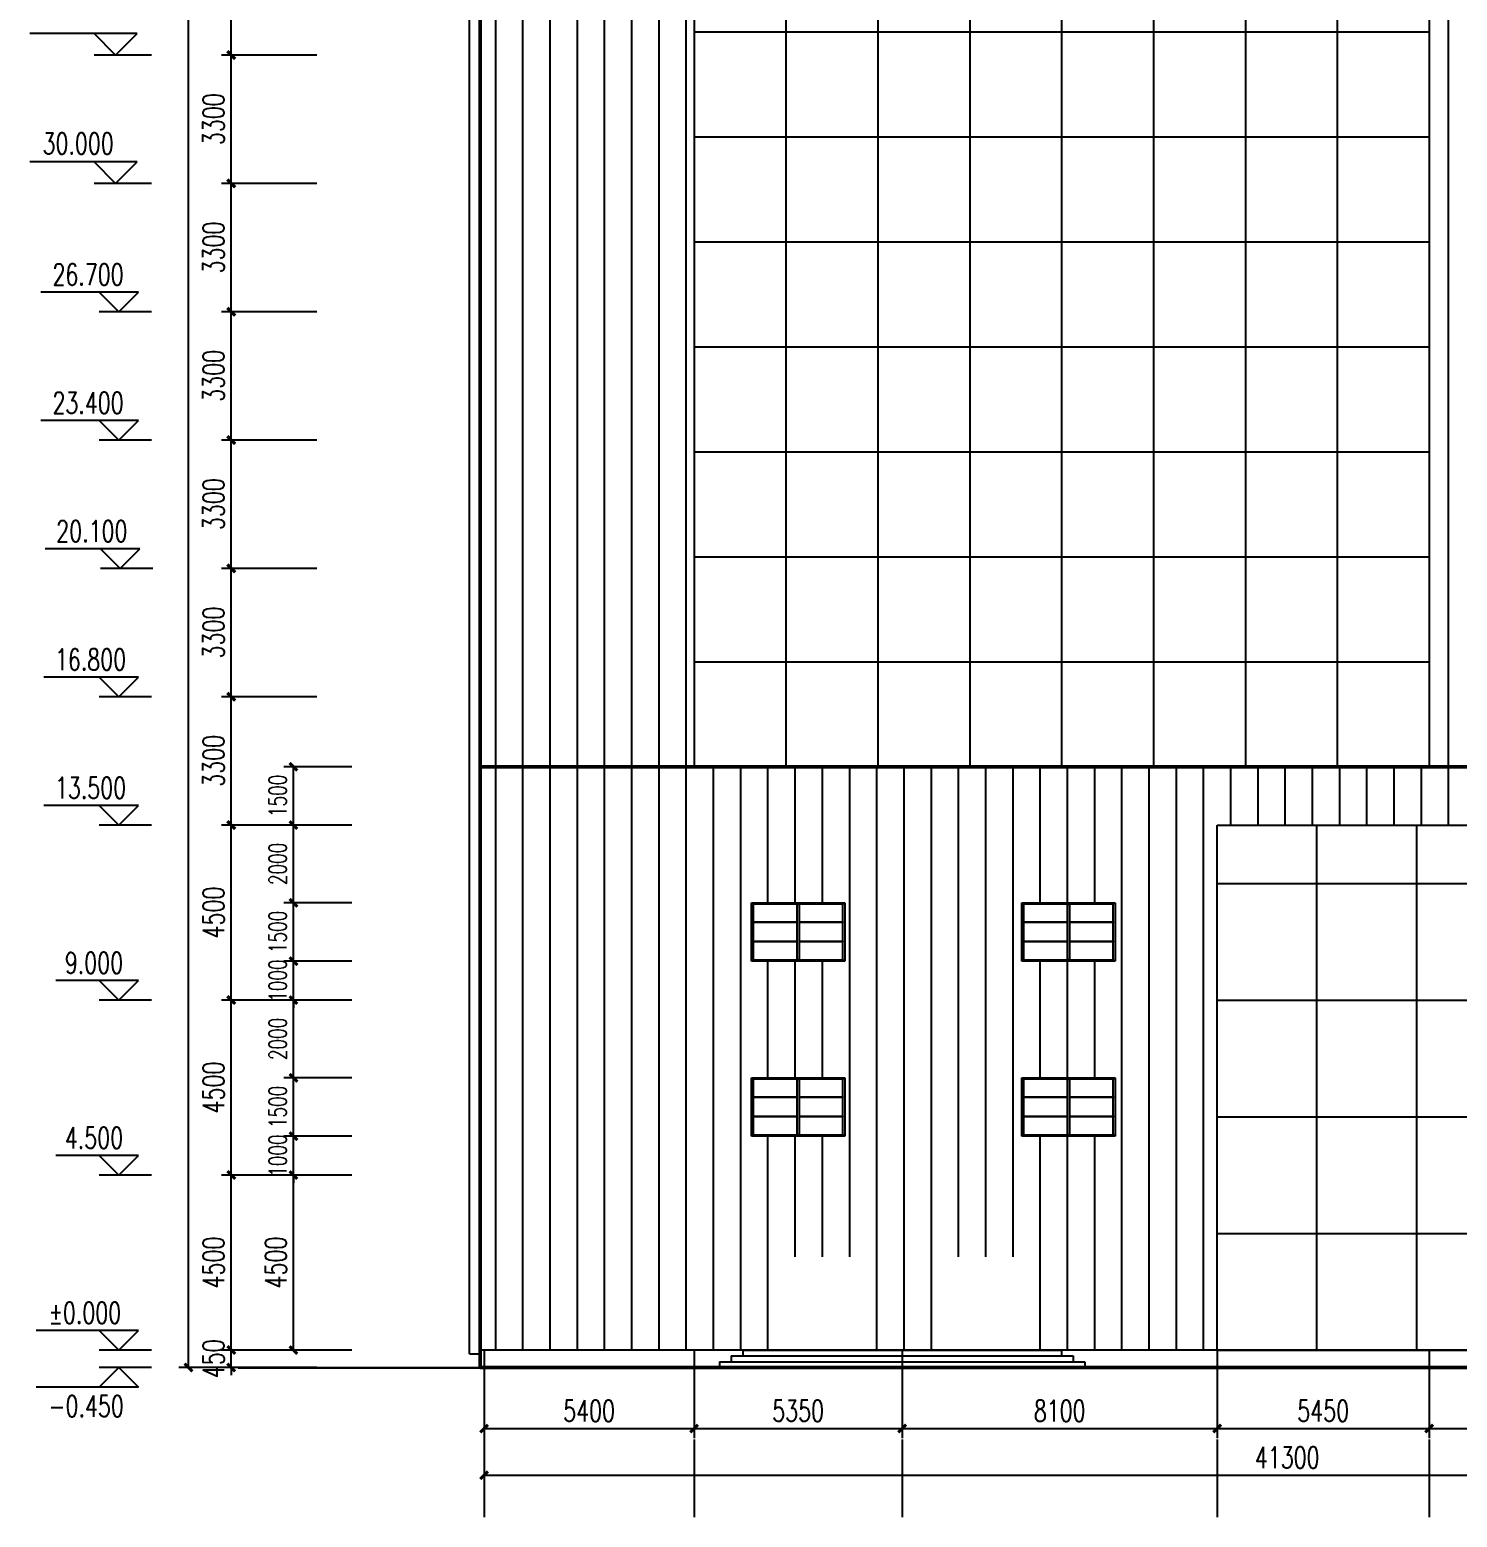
# Model space of a CAD drawing. Extents: x -41380 to 17945, y -4300 to 72600.
# Drawn here: x -41380 to -4678, y -4300 to 33951 of the extents above; entities that cross this region are included whole.
import ezdxf

# ---------------------------------------------------------------- set-up
doc = ezdxf.new("R2010")
doc.units = 0
doc.header["$LTSCALE"] = 1000
doc.header["$MEASUREMENT"] = 0
for name, color, linetype in [('3T_GLASS', 5, 'Continuous'), ('AXIS', 3, 'Continuous'), ('DIM_ELEV', 3, 'Continuous'), ('E_CURTWALL', 61, 'Continuous'), ('E_FLOOR', 4, 'Continuous'), ('E_LINE', 7, 'Continuous'), ('E_STAIR', 2, 'Continuous'), ('E_WINDOW', 4, 'Continuous'), ('PUB_DIM', 3, 'Continuous'), ('PUB_TEXT', 7, 'Continuous')]:
    doc.layers.add(name, color=color, linetype=linetype)
doc.layers.add('DOTE', color=1, linetype='Continuous', plot=False)
doc.layers.add('outline', color=10, linetype='Continuous', lineweight=50)
doc.styles.add('_TCH_DIM', font='SIMPLEX', dxfattribs={"bigfont": 'GBCBIG'})
doc.styles.add('_TCH_DIM_T3', font='SIMPLEX', dxfattribs={"width": 0.705882, "bigfont": 'GBCBIG'})
doc.dimstyles.new('_TCH_ARCH&&100', dxfattribs={"dimtxt": 297.5, "dimasz": 100, "dimexe": 250, "dimexo": 300, "dimgap": 126.25, "dimtad": 1, "dimdec": 0, "dimzin": 0, "dimdsep": 46, "dimtxsty": '_TCH_DIM_T3', "dimblk": 'ARCHTICK', "dimcen": 0.09, "dimclrt": 7, "dimazin": 2, "dimtfac": 1, "dimtdec": 0, "dimtix": 1, "dimtmove": 2, "dimatfit": 3, "dimfxl": 1, "dimtolj": 1, "dimtzin": 0, "dimarcsym": 0})
pattern_1 = [(90, (0, 0), (-700, 4e-14), [])]

# ---------------------------------------------------------------- blocks, each defined once
blk = doc.blocks.new('*U2')
at = {"layer": 'E_WINDOW'}
for p, q in [((48, 1467), (0, 1500)), ((0, 1500), (2400, 1500)), ((0, 0), (0, 1500)), ((2352, 1467), (48, 1467)), ((48, 1467), (48, 33)), ((1176, 1466), (1224, 1466)), ((1176, 34), (1176, 1466)), ((1224, 1466), (1224, 34)), ((2400, 1500), (2352, 1467)), ((2352, 33), (2352, 1467)), ((2400, 1500), (2400, 0)), ((48, 996), (48, 1013)), ((48, 1013), (1176, 1013)), ((1176, 996), (48, 996)), ((1224, 1013), (2352, 1013)), ((2352, 996), (1224, 996)), ((2352, 1013), (2352, 996)), ((48, 500), (48, 517)), ((48, 517), (1176, 517)), ((1176, 500), (48, 500)), ((1224, 517), (2352, 517)), ((2352, 500), (1224, 500)), ((2352, 517), (2352, 500)), ((48, 33), (0, 0)), ((2400, 0), (0, 0)), ((48, 33), (2352, 33)), ((1224, 34), (1176, 34)), ((2352, 33), (2400, 0))]:
    blk.add_line(p, q, dxfattribs=at)
blk = doc.blocks.new('*U3')
at = {"layer": 'E_WINDOW'}
for p, q in [((48, 1467), (0, 1500)), ((0, 1500), (2400, 1500)), ((0, 0), (0, 1500)), ((2352, 1467), (48, 1467)), ((48, 1467), (48, 33)), ((1176, 1466), (1224, 1466)), ((1176, 34), (1176, 1466)), ((1224, 1466), (1224, 34)), ((2400, 1500), (2352, 1467)), ((2352, 33), (2352, 1467)), ((2400, 1500), (2400, 0)), ((48, 996), (48, 1013)), ((48, 1013), (1176, 1013)), ((1176, 996), (48, 996)), ((1224, 1013), (2352, 1013)), ((2352, 996), (1224, 996)), ((2352, 1013), (2352, 996)), ((48, 500), (48, 517)), ((48, 517), (1176, 517)), ((1176, 500), (48, 500)), ((1224, 517), (2352, 517)), ((2352, 500), (1224, 500)), ((2352, 517), (2352, 500)), ((48, 33), (0, 0)), ((2400, 0), (0, 0)), ((48, 33), (2352, 33)), ((1224, 34), (1176, 34)), ((2352, 33), (2400, 0))]:
    blk.add_line(p, q, dxfattribs=at)
blk = doc.blocks.new('*U4')
at = {"layer": 'E_WINDOW'}
for p, q in [((48, 1467), (0, 1500)), ((0, 1500), (2400, 1500)), ((0, 0), (0, 1500)), ((2352, 1467), (48, 1467)), ((48, 1467), (48, 33)), ((1176, 1466), (1224, 1466)), ((1176, 34), (1176, 1466)), ((1224, 1466), (1224, 34)), ((2400, 1500), (2352, 1467)), ((2352, 33), (2352, 1467)), ((2400, 1500), (2400, 0)), ((48, 996), (48, 1013)), ((48, 1013), (1176, 1013)), ((1176, 996), (48, 996)), ((1224, 1013), (2352, 1013)), ((2352, 996), (1224, 996)), ((2352, 1013), (2352, 996)), ((48, 500), (48, 517)), ((48, 517), (1176, 517)), ((1176, 500), (48, 500)), ((1224, 517), (2352, 517)), ((2352, 500), (1224, 500)), ((2352, 517), (2352, 500)), ((48, 33), (0, 0)), ((2400, 0), (0, 0)), ((48, 33), (2352, 33)), ((1224, 34), (1176, 34)), ((2352, 33), (2400, 0))]:
    blk.add_line(p, q, dxfattribs=at)
blk = doc.blocks.new('*U5')
at = {"layer": 'E_WINDOW'}
for p, q in [((48, 1467), (0, 1500)), ((0, 1500), (2400, 1500)), ((0, 0), (0, 1500)), ((2352, 1467), (48, 1467)), ((48, 1467), (48, 33)), ((1176, 1466), (1224, 1466)), ((1176, 34), (1176, 1466)), ((1224, 1466), (1224, 34)), ((2400, 1500), (2352, 1467)), ((2352, 33), (2352, 1467)), ((2400, 1500), (2400, 0)), ((48, 996), (48, 1013)), ((48, 1013), (1176, 1013)), ((1176, 996), (48, 996)), ((1224, 1013), (2352, 1013)), ((2352, 996), (1224, 996)), ((2352, 1013), (2352, 996)), ((48, 500), (48, 517)), ((48, 517), (1176, 517)), ((1176, 500), (48, 500)), ((1224, 517), (2352, 517)), ((2352, 500), (1224, 500)), ((2352, 517), (2352, 500)), ((48, 33), (0, 0)), ((2400, 0), (0, 0)), ((48, 33), (2352, 33)), ((1224, 34), (1176, 34)), ((2352, 33), (2400, 0))]:
    blk.add_line(p, q, dxfattribs=at)
blk = doc.blocks.new('*U8')
blk.add_line((-9450, 0), (9450, 0))
blk = doc.blocks.new('*U9')
at = {"layer": 'E_CURTWALL', "color": 0, "linetype": 'ByBlock', "lineweight": -2, "transparency": 16777216}
for p in [(0, 18900), (0, 16200), (0, 13500), (0, 10800), (0, 8100), (0, 5400), (0, 2700), (0, 0)]:
    blk.add_blockref('*U8', p, dxfattribs=at)
blk = doc.blocks.new('*U11')
blk.add_line((0, -6750), (0, 6750))
blk = doc.blocks.new('*U12')
at = {"layer": 'E_CURTWALL', "color": 0, "linetype": 'ByBlock', "lineweight": -2, "transparency": 16777216}
for p in [(0, 0), (2565, 0), (5130, 0), (7695, 0), (10260, 0), (12825, 0)]:
    blk.add_blockref('*U11', p, dxfattribs=at)
blk = doc.blocks.new('*U13')
blk.add_line((-7675, 0), (7675, 0))
blk = doc.blocks.new('*U14')
at = {"layer": 'E_CURTWALL', "color": 0, "linetype": 'ByBlock', "lineweight": -2, "transparency": 16777216}
for p in [(0, 12000), (0, 9000), (0, 6000), (0, 3000), (0, 0)]:
    blk.add_blockref('*U13', p, dxfattribs=at)
blk = doc.blocks.new('_ArchTick')
at = {"color": 0, "linetype": 'ByBlock', "const_width": 0.4}
blk.add_lwpolyline([(-0.5, -0.5), (0.5, 0.5)], dxfattribs=at)
blk = doc.blocks.new('*D17')
at = {"layer": 'AXIS', "color": 0, "lineweight": -2, "transparency": 16777216}
for p, q in [((-5400, -770), (-5400, -2269)), ((0, -770), (0, -2269))]:
    blk.add_line(p, q, dxfattribs=at)
at = {"layer": 'AXIS', "color": 0, "transparency": 16777216}
blk.add_line((-5400, -2019), (0, -2019), dxfattribs=at)
at = {"layer": 'Defpoints', "color": 0, "transparency": 16777216}
for p in [(-5400, -470), (0, -470), (0, -2019)]:
    blk.add_point(p, dxfattribs=at)
at = {"layer": 'AXIS', "color": 0, "transparency": 16777216, "xscale": 200, "yscale": 200, "zscale": 200, "rotation": 180}
blk.add_blockref('_ArchTick', (-5400, -2019), dxfattribs=at)
at = {"layer": 'AXIS', "color": 0, "transparency": 16777216, "xscale": 200, "yscale": 200, "zscale": 200}
blk.add_blockref('_ArchTick', (0, -2019), dxfattribs=at)
at = {"layer": 'AXIS', "color": 7, "transparency": 16777216, "insert": (-2700, -1564), "char_height": 550, "attachment_point": 5, "style": '_TCH_DIM_T3'}
blk.add_mtext('\\A1;5400', dxfattribs=at)
blk = doc.blocks.new('*D18')
at = {"layer": 'AXIS', "color": 0, "lineweight": -2, "transparency": 16777216}
for p, q in [((-10850, -770), (-10850, -2269)), ((-5400, -770), (-5400, -2269))]:
    blk.add_line(p, q, dxfattribs=at)
at = {"layer": 'AXIS', "color": 0, "transparency": 16777216}
blk.add_line((-10850, -2019), (-5400, -2019), dxfattribs=at)
at = {"layer": 'Defpoints', "color": 0, "transparency": 16777216}
for p in [(-10850, -470), (-5400, -470), (-5400, -2019)]:
    blk.add_point(p, dxfattribs=at)
at = {"layer": 'AXIS', "color": 0, "transparency": 16777216, "xscale": 200, "yscale": 200, "zscale": 200, "rotation": 180}
blk.add_blockref('_ArchTick', (-10850, -2019), dxfattribs=at)
at = {"layer": 'AXIS', "color": 0, "transparency": 16777216, "xscale": 200, "yscale": 200, "zscale": 200}
blk.add_blockref('_ArchTick', (-5400, -2019), dxfattribs=at)
at = {"layer": 'AXIS', "color": 7, "transparency": 16777216, "insert": (-8125, -1564), "char_height": 550, "attachment_point": 5, "style": '_TCH_DIM_T3'}
blk.add_mtext('\\A1;5450', dxfattribs=at)
blk = doc.blocks.new('*D19')
at = {"layer": 'AXIS', "color": 0, "lineweight": -2, "transparency": 16777216}
for p, q in [((-18950, -770), (-18950, -2269)), ((-10850, -770), (-10850, -2269))]:
    blk.add_line(p, q, dxfattribs=at)
at = {"layer": 'AXIS', "color": 0, "transparency": 16777216}
blk.add_line((-18950, -2019), (-10850, -2019), dxfattribs=at)
at = {"layer": 'Defpoints', "color": 0, "transparency": 16777216}
for p in [(-18950, -470), (-10850, -470), (-10850, -2019)]:
    blk.add_point(p, dxfattribs=at)
at = {"layer": 'AXIS', "color": 0, "transparency": 16777216, "xscale": 200, "yscale": 200, "zscale": 200, "rotation": 180}
blk.add_blockref('_ArchTick', (-18950, -2019), dxfattribs=at)
at = {"layer": 'AXIS', "color": 0, "transparency": 16777216, "xscale": 200, "yscale": 200, "zscale": 200}
blk.add_blockref('_ArchTick', (-10850, -2019), dxfattribs=at)
at = {"layer": 'AXIS', "color": 7, "transparency": 16777216, "insert": (-14900, -1564), "char_height": 550, "attachment_point": 5, "style": '_TCH_DIM_T3'}
blk.add_mtext('\\A1;8100', dxfattribs=at)
blk = doc.blocks.new('*D20')
at = {"layer": 'AXIS', "color": 0, "lineweight": -2, "transparency": 16777216}
for p, q in [((-24300, -770), (-24300, -2269)), ((-18950, -770), (-18950, -2269))]:
    blk.add_line(p, q, dxfattribs=at)
at = {"layer": 'AXIS', "color": 0, "transparency": 16777216}
blk.add_line((-24300, -2019), (-18950, -2019), dxfattribs=at)
at = {"layer": 'Defpoints', "color": 0, "transparency": 16777216}
for p in [(-24300, -470), (-18950, -470), (-18950, -2019)]:
    blk.add_point(p, dxfattribs=at)
at = {"layer": 'AXIS', "color": 0, "transparency": 16777216, "xscale": 200, "yscale": 200, "zscale": 200, "rotation": 180}
blk.add_blockref('_ArchTick', (-24300, -2019), dxfattribs=at)
at = {"layer": 'AXIS', "color": 0, "transparency": 16777216, "xscale": 200, "yscale": 200, "zscale": 200}
blk.add_blockref('_ArchTick', (-18950, -2019), dxfattribs=at)
at = {"layer": 'AXIS', "color": 7, "transparency": 16777216, "insert": (-21625, -1564), "char_height": 550, "attachment_point": 5, "style": '_TCH_DIM_T3'}
blk.add_mtext('\\A1;5350', dxfattribs=at)
blk = doc.blocks.new('*D21')
at = {"layer": 'AXIS', "color": 0, "lineweight": -2, "transparency": 16777216}
for p, q in [((-29700, -770), (-29700, -2269)), ((-24300, -770), (-24300, -2269))]:
    blk.add_line(p, q, dxfattribs=at)
at = {"layer": 'AXIS', "color": 0, "transparency": 16777216}
blk.add_line((-29700, -2019), (-24300, -2019), dxfattribs=at)
at = {"layer": 'Defpoints', "color": 0, "transparency": 16777216}
for p in [(-29700, -470), (-24300, -470), (-24300, -2019)]:
    blk.add_point(p, dxfattribs=at)
at = {"layer": 'AXIS', "color": 0, "transparency": 16777216, "xscale": 200, "yscale": 200, "zscale": 200, "rotation": 180}
blk.add_blockref('_ArchTick', (-29700, -2019), dxfattribs=at)
at = {"layer": 'AXIS', "color": 0, "transparency": 16777216, "xscale": 200, "yscale": 200, "zscale": 200}
blk.add_blockref('_ArchTick', (-24300, -2019), dxfattribs=at)
at = {"layer": 'AXIS', "color": 7, "transparency": 16777216, "insert": (-27000, -1564), "char_height": 550, "attachment_point": 5, "style": '_TCH_DIM_T3'}
blk.add_mtext('\\A1;5400', dxfattribs=at)
blk = doc.blocks.new('*D22')
at = {"layer": 'AXIS', "color": 0, "lineweight": -2, "transparency": 16777216}
for p, q in [((-29700, -1170), (-29700, -3469)), ((11600, -1170), (11600, -3469))]:
    blk.add_line(p, q, dxfattribs=at)
at = {"layer": 'AXIS', "color": 0, "transparency": 16777216}
blk.add_line((-29700, -3219), (11600, -3219), dxfattribs=at)
at = {"layer": 'Defpoints', "color": 0, "transparency": 16777216}
for p in [(-29700, -870), (11600, -870), (11600, -3219)]:
    blk.add_point(p, dxfattribs=at)
at = {"layer": 'AXIS', "color": 0, "transparency": 16777216, "xscale": 200, "yscale": 200, "zscale": 200, "rotation": 180}
blk.add_blockref('_ArchTick', (-29700, -3219), dxfattribs=at)
at = {"layer": 'AXIS', "color": 0, "transparency": 16777216, "xscale": 200, "yscale": 200, "zscale": 200}
blk.add_blockref('_ArchTick', (11600, -3219), dxfattribs=at)
at = {"layer": 'AXIS', "color": 7, "transparency": 16777216, "insert": (-9050, -2764), "char_height": 550, "attachment_point": 5, "style": '_TCH_DIM_T3'}
blk.add_mtext('\\A1;41300', dxfattribs=at)
blk = doc.blocks.new('*D23')
at = {"layer": 'Defpoints', "color": 0, "transparency": 16777216}
for p in [(-34600, 4500), (-32800, 4500), (-32800, 0)]:
    blk.add_point(p, dxfattribs=at)
at = {"layer": 'PUB_DIM', "color": 0, "lineweight": -2, "transparency": 16777216}
for p, q in [((-33100, 4500), (-34850, 4500)), ((-33100, 0), (-34850, 0))]:
    blk.add_line(p, q, dxfattribs=at)
at = {"layer": 'PUB_DIM', "color": 0, "transparency": 16777216}
blk.add_line((-34600, 0), (-34600, 4500), dxfattribs=at)
at = {"layer": 'PUB_DIM', "color": 0, "transparency": 16777216, "xscale": 200, "yscale": 200, "zscale": 200}
for p, rotation in [((-34600, 4500), 90), ((-34600, 0), 270)]:
    blk.add_blockref('_ArchTick', p, dxfattribs=dict(at, rotation=rotation))
at = {"layer": 'PUB_DIM', "color": 7, "transparency": 16777216, "insert": (-35055, 2250), "char_height": 550, "attachment_point": 5, "rotation": 90, "style": '_TCH_DIM_T3'}
blk.add_mtext('\\A1;4500', dxfattribs=at)
blk = doc.blocks.new('*D24')
at = {"layer": 'Defpoints', "color": 0, "transparency": 16777216}
for p in [(-34600, 5500), (-32800, 5500), (-32800, 4500)]:
    blk.add_point(p, dxfattribs=at)
at = {"layer": 'PUB_DIM', "color": 0, "lineweight": -2, "transparency": 16777216}
for p, q in [((-33100, 5500), (-34850, 5500)), ((-33100, 4500), (-34850, 4500))]:
    blk.add_line(p, q, dxfattribs=at)
at = {"layer": 'PUB_DIM', "color": 0, "transparency": 16777216}
for p, q in [((-34600, 5500), (-34600, 5700)), ((-34600, 4500), (-34600, 5500)), ((-34600, 4500), (-34600, 4300))]:
    blk.add_line(p, q, dxfattribs=at)
at = {"layer": 'PUB_DIM', "color": 0, "transparency": 16777216, "xscale": 200, "yscale": 200, "zscale": 200}
for p, rotation in [((-34600, 5500), 270), ((-34600, 4500), 90)]:
    blk.add_blockref('_ArchTick', p, dxfattribs=dict(at, rotation=rotation))
at = {"layer": 'PUB_DIM', "color": 7, "transparency": 16777216, "insert": (-35005, 5000), "char_height": 450, "attachment_point": 5, "rotation": 90, "style": '_TCH_DIM_T3'}
blk.add_mtext('\\A1;1000', dxfattribs=at)
blk = doc.blocks.new('*D25')
at = {"layer": 'Defpoints', "color": 0, "transparency": 16777216}
for p in [(-34600, 7000), (-32800, 7000), (-32800, 5500)]:
    blk.add_point(p, dxfattribs=at)
at = {"layer": 'PUB_DIM', "color": 0, "lineweight": -2, "transparency": 16777216}
for p, q in [((-33100, 7000), (-34850, 7000)), ((-33100, 5500), (-34850, 5500))]:
    blk.add_line(p, q, dxfattribs=at)
at = {"layer": 'PUB_DIM', "color": 0, "transparency": 16777216}
blk.add_line((-34600, 5500), (-34600, 7000), dxfattribs=at)
at = {"layer": 'PUB_DIM', "color": 0, "transparency": 16777216, "xscale": 200, "yscale": 200, "zscale": 200}
for p, rotation in [((-34600, 7000), 90), ((-34600, 5500), 270)]:
    blk.add_blockref('_ArchTick', p, dxfattribs=dict(at, rotation=rotation))
at = {"layer": 'PUB_DIM', "color": 7, "transparency": 16777216, "insert": (-35005, 6250), "char_height": 450, "attachment_point": 5, "rotation": 90, "style": '_TCH_DIM_T3'}
blk.add_mtext('\\A1;1500', dxfattribs=at)
blk = doc.blocks.new('*D26')
at = {"layer": 'Defpoints', "color": 0, "transparency": 16777216}
for p in [(-34600, 9000), (-32800, 9000), (-32800, 7000)]:
    blk.add_point(p, dxfattribs=at)
at = {"layer": 'PUB_DIM', "color": 0, "lineweight": -2, "transparency": 16777216}
for p, q in [((-33100, 9000), (-34850, 9000)), ((-33100, 7000), (-34850, 7000))]:
    blk.add_line(p, q, dxfattribs=at)
at = {"layer": 'PUB_DIM', "color": 0, "transparency": 16777216}
blk.add_line((-34600, 7000), (-34600, 9000), dxfattribs=at)
at = {"layer": 'PUB_DIM', "color": 0, "transparency": 16777216, "xscale": 200, "yscale": 200, "zscale": 200}
for p, rotation in [((-34600, 9000), 90), ((-34600, 7000), 270)]:
    blk.add_blockref('_ArchTick', p, dxfattribs=dict(at, rotation=rotation))
at = {"layer": 'PUB_DIM', "color": 7, "transparency": 16777216, "insert": (-35005, 8000), "char_height": 450, "attachment_point": 5, "rotation": 90, "style": '_TCH_DIM_T3'}
blk.add_mtext('\\A1;2000', dxfattribs=at)
blk = doc.blocks.new('*D27')
at = {"layer": 'Defpoints', "color": 0, "transparency": 16777216}
for p in [(-34600, 10000), (-32800, 10000), (-32800, 9000)]:
    blk.add_point(p, dxfattribs=at)
at = {"layer": 'PUB_DIM', "color": 0, "lineweight": -2, "transparency": 16777216}
for p, q in [((-33100, 10000), (-34850, 10000)), ((-33100, 9000), (-34850, 9000))]:
    blk.add_line(p, q, dxfattribs=at)
at = {"layer": 'PUB_DIM', "color": 0, "transparency": 16777216}
for p, q in [((-34600, 10000), (-34600, 10200)), ((-34600, 9000), (-34600, 10000)), ((-34600, 9000), (-34600, 8800))]:
    blk.add_line(p, q, dxfattribs=at)
at = {"layer": 'PUB_DIM', "color": 0, "transparency": 16777216, "xscale": 200, "yscale": 200, "zscale": 200}
for p, rotation in [((-34600, 10000), 270), ((-34600, 9000), 90)]:
    blk.add_blockref('_ArchTick', p, dxfattribs=dict(at, rotation=rotation))
at = {"layer": 'PUB_DIM', "color": 7, "transparency": 16777216, "insert": (-35005, 9500), "char_height": 450, "attachment_point": 5, "rotation": 90, "style": '_TCH_DIM_T3'}
blk.add_mtext('\\A1;1000', dxfattribs=at)
blk = doc.blocks.new('*D28')
at = {"layer": 'Defpoints', "color": 0, "transparency": 16777216}
for p in [(-34600, 11500), (-32800, 11500), (-32800, 10000)]:
    blk.add_point(p, dxfattribs=at)
at = {"layer": 'PUB_DIM', "color": 0, "lineweight": -2, "transparency": 16777216}
for p, q in [((-33100, 11500), (-34850, 11500)), ((-33100, 10000), (-34850, 10000))]:
    blk.add_line(p, q, dxfattribs=at)
at = {"layer": 'PUB_DIM', "color": 0, "transparency": 16777216}
blk.add_line((-34600, 10000), (-34600, 11500), dxfattribs=at)
at = {"layer": 'PUB_DIM', "color": 0, "transparency": 16777216, "xscale": 200, "yscale": 200, "zscale": 200}
for p, rotation in [((-34600, 11500), 90), ((-34600, 10000), 270)]:
    blk.add_blockref('_ArchTick', p, dxfattribs=dict(at, rotation=rotation))
at = {"layer": 'PUB_DIM', "color": 7, "transparency": 16777216, "insert": (-35005, 10750), "char_height": 450, "attachment_point": 5, "rotation": 90, "style": '_TCH_DIM_T3'}
blk.add_mtext('\\A1;1500', dxfattribs=at)
blk = doc.blocks.new('*D29')
at = {"layer": 'Defpoints', "color": 0, "transparency": 16777216}
for p in [(-34600, 13500), (-32800, 13500), (-32800, 11500)]:
    blk.add_point(p, dxfattribs=at)
at = {"layer": 'PUB_DIM', "color": 0, "lineweight": -2, "transparency": 16777216}
for p, q in [((-33100, 13500), (-34850, 13500)), ((-33100, 11500), (-34850, 11500))]:
    blk.add_line(p, q, dxfattribs=at)
at = {"layer": 'PUB_DIM', "color": 0, "transparency": 16777216}
blk.add_line((-34600, 11500), (-34600, 13500), dxfattribs=at)
at = {"layer": 'PUB_DIM', "color": 0, "transparency": 16777216, "xscale": 200, "yscale": 200, "zscale": 200}
for p, rotation in [((-34600, 13500), 90), ((-34600, 11500), 270)]:
    blk.add_blockref('_ArchTick', p, dxfattribs=dict(at, rotation=rotation))
at = {"layer": 'PUB_DIM', "color": 7, "transparency": 16777216, "insert": (-35005, 12500), "char_height": 450, "attachment_point": 5, "rotation": 90, "style": '_TCH_DIM_T3'}
blk.add_mtext('\\A1;2000', dxfattribs=at)
blk = doc.blocks.new('*D42')
at = {"layer": 'Defpoints', "color": 0, "transparency": 16777216}
for p in [(-36200, 36600), (-33700, 36600), (-33700, 33300)]:
    blk.add_point(p, dxfattribs=at)
at = {"layer": 'PUB_DIM', "color": 0, "lineweight": -2, "transparency": 16777216}
for p, q in [((-34000, 36600), (-36450, 36600)), ((-34000, 33300), (-36450, 33300))]:
    blk.add_line(p, q, dxfattribs=at)
at = {"layer": 'PUB_DIM', "color": 0, "transparency": 16777216}
blk.add_line((-36200, 33300), (-36200, 36600), dxfattribs=at)
at = {"layer": 'PUB_DIM', "color": 0, "transparency": 16777216, "xscale": 200, "yscale": 200, "zscale": 200}
for p, rotation in [((-36200, 36600), 90), ((-36200, 33300), 270)]:
    blk.add_blockref('_ArchTick', p, dxfattribs=dict(at, rotation=rotation))
at = {"layer": 'PUB_DIM', "color": 7, "transparency": 16777216, "insert": (-36655, 34950), "char_height": 550, "attachment_point": 5, "rotation": 90, "style": '_TCH_DIM_T3'}
blk.add_mtext('\\A1;3300', dxfattribs=at)
blk = doc.blocks.new('*D43')
at = {"layer": 'Defpoints', "color": 0, "transparency": 16777216}
for p in [(-36200, 33300), (-33700, 33300), (-33700, 30000)]:
    blk.add_point(p, dxfattribs=at)
at = {"layer": 'PUB_DIM', "color": 0, "lineweight": -2, "transparency": 16777216}
for p, q in [((-34000, 33300), (-36450, 33300)), ((-34000, 30000), (-36450, 30000))]:
    blk.add_line(p, q, dxfattribs=at)
at = {"layer": 'PUB_DIM', "color": 0, "transparency": 16777216}
blk.add_line((-36200, 30000), (-36200, 33300), dxfattribs=at)
at = {"layer": 'PUB_DIM', "color": 0, "transparency": 16777216, "xscale": 200, "yscale": 200, "zscale": 200}
for p, rotation in [((-36200, 33300), 90), ((-36200, 30000), 270)]:
    blk.add_blockref('_ArchTick', p, dxfattribs=dict(at, rotation=rotation))
at = {"layer": 'PUB_DIM', "color": 7, "transparency": 16777216, "insert": (-36655, 31650), "char_height": 550, "attachment_point": 5, "rotation": 90, "style": '_TCH_DIM_T3'}
blk.add_mtext('\\A1;3300', dxfattribs=at)
blk = doc.blocks.new('*D44')
at = {"layer": 'Defpoints', "color": 0, "transparency": 16777216}
for p in [(-36200, 30000), (-33700, 30000), (-33700, 26700)]:
    blk.add_point(p, dxfattribs=at)
at = {"layer": 'PUB_DIM', "color": 0, "lineweight": -2, "transparency": 16777216}
for p, q in [((-34000, 30000), (-36450, 30000)), ((-34000, 26700), (-36450, 26700))]:
    blk.add_line(p, q, dxfattribs=at)
at = {"layer": 'PUB_DIM', "color": 0, "transparency": 16777216}
blk.add_line((-36200, 26700), (-36200, 30000), dxfattribs=at)
at = {"layer": 'PUB_DIM', "color": 0, "transparency": 16777216, "xscale": 200, "yscale": 200, "zscale": 200}
for p, rotation in [((-36200, 30000), 90), ((-36200, 26700), 270)]:
    blk.add_blockref('_ArchTick', p, dxfattribs=dict(at, rotation=rotation))
at = {"layer": 'PUB_DIM', "color": 7, "transparency": 16777216, "insert": (-36655, 28350), "char_height": 550, "attachment_point": 5, "rotation": 90, "style": '_TCH_DIM_T3'}
blk.add_mtext('\\A1;3300', dxfattribs=at)
blk = doc.blocks.new('*D45')
at = {"layer": 'Defpoints', "color": 0, "transparency": 16777216}
for p in [(-36200, 26700), (-33700, 26700), (-33700, 23400)]:
    blk.add_point(p, dxfattribs=at)
at = {"layer": 'PUB_DIM', "color": 0, "lineweight": -2, "transparency": 16777216}
for p, q in [((-34000, 26700), (-36450, 26700)), ((-34000, 23400), (-36450, 23400))]:
    blk.add_line(p, q, dxfattribs=at)
at = {"layer": 'PUB_DIM', "color": 0, "transparency": 16777216}
blk.add_line((-36200, 23400), (-36200, 26700), dxfattribs=at)
at = {"layer": 'PUB_DIM', "color": 0, "transparency": 16777216, "xscale": 200, "yscale": 200, "zscale": 200}
for p, rotation in [((-36200, 26700), 90), ((-36200, 23400), 270)]:
    blk.add_blockref('_ArchTick', p, dxfattribs=dict(at, rotation=rotation))
at = {"layer": 'PUB_DIM', "color": 7, "transparency": 16777216, "insert": (-36655, 25050), "char_height": 550, "attachment_point": 5, "rotation": 90, "style": '_TCH_DIM_T3'}
blk.add_mtext('\\A1;3300', dxfattribs=at)
blk = doc.blocks.new('*D46')
at = {"layer": 'Defpoints', "color": 0, "transparency": 16777216}
for p in [(-36200, 23400), (-33700, 23400), (-33700, 20100)]:
    blk.add_point(p, dxfattribs=at)
at = {"layer": 'PUB_DIM', "color": 0, "lineweight": -2, "transparency": 16777216}
for p, q in [((-34000, 23400), (-36450, 23400)), ((-34000, 20100), (-36450, 20100))]:
    blk.add_line(p, q, dxfattribs=at)
at = {"layer": 'PUB_DIM', "color": 0, "transparency": 16777216}
blk.add_line((-36200, 20100), (-36200, 23400), dxfattribs=at)
at = {"layer": 'PUB_DIM', "color": 0, "transparency": 16777216, "xscale": 200, "yscale": 200, "zscale": 200}
for p, rotation in [((-36200, 23400), 90), ((-36200, 20100), 270)]:
    blk.add_blockref('_ArchTick', p, dxfattribs=dict(at, rotation=rotation))
at = {"layer": 'PUB_DIM', "color": 7, "transparency": 16777216, "insert": (-36655, 21750), "char_height": 550, "attachment_point": 5, "rotation": 90, "style": '_TCH_DIM_T3'}
blk.add_mtext('\\A1;3300', dxfattribs=at)
blk = doc.blocks.new('*D47')
at = {"layer": 'Defpoints', "color": 0, "transparency": 16777216}
for p in [(-36200, 20100), (-33700, 20100), (-33700, 16800)]:
    blk.add_point(p, dxfattribs=at)
at = {"layer": 'PUB_DIM', "color": 0, "lineweight": -2, "transparency": 16777216}
for p, q in [((-34000, 20100), (-36450, 20100)), ((-34000, 16800), (-36450, 16800))]:
    blk.add_line(p, q, dxfattribs=at)
at = {"layer": 'PUB_DIM', "color": 0, "transparency": 16777216}
blk.add_line((-36200, 16800), (-36200, 20100), dxfattribs=at)
at = {"layer": 'PUB_DIM', "color": 0, "transparency": 16777216, "xscale": 200, "yscale": 200, "zscale": 200}
for p, rotation in [((-36200, 20100), 90), ((-36200, 16800), 270)]:
    blk.add_blockref('_ArchTick', p, dxfattribs=dict(at, rotation=rotation))
at = {"layer": 'PUB_DIM', "color": 7, "transparency": 16777216, "insert": (-36655, 18450), "char_height": 550, "attachment_point": 5, "rotation": 90, "style": '_TCH_DIM_T3'}
blk.add_mtext('\\A1;3300', dxfattribs=at)
blk = doc.blocks.new('*D48')
at = {"layer": 'Defpoints', "color": 0, "transparency": 16777216}
for p in [(-36200, 16800), (-33700, 16800), (-33700, 13500)]:
    blk.add_point(p, dxfattribs=at)
at = {"layer": 'PUB_DIM', "color": 0, "lineweight": -2, "transparency": 16777216}
for p, q in [((-34000, 16800), (-36450, 16800)), ((-34000, 13500), (-36450, 13500))]:
    blk.add_line(p, q, dxfattribs=at)
at = {"layer": 'PUB_DIM', "color": 0, "transparency": 16777216}
blk.add_line((-36200, 13500), (-36200, 16800), dxfattribs=at)
at = {"layer": 'PUB_DIM', "color": 0, "transparency": 16777216, "xscale": 200, "yscale": 200, "zscale": 200}
for p, rotation in [((-36200, 16800), 90), ((-36200, 13500), 270)]:
    blk.add_blockref('_ArchTick', p, dxfattribs=dict(at, rotation=rotation))
at = {"layer": 'PUB_DIM', "color": 7, "transparency": 16777216, "insert": (-36655, 15150), "char_height": 550, "attachment_point": 5, "rotation": 90, "style": '_TCH_DIM_T3'}
blk.add_mtext('\\A1;3300', dxfattribs=at)
blk = doc.blocks.new('*D49')
at = {"layer": 'Defpoints', "color": 0, "transparency": 16777216}
for p in [(-36200, 13500), (-33700, 13500), (-33700, 9000)]:
    blk.add_point(p, dxfattribs=at)
at = {"layer": 'PUB_DIM', "color": 0, "lineweight": -2, "transparency": 16777216}
for p, q in [((-34000, 13500), (-36450, 13500)), ((-34000, 9000), (-36450, 9000))]:
    blk.add_line(p, q, dxfattribs=at)
at = {"layer": 'PUB_DIM', "color": 0, "transparency": 16777216}
blk.add_line((-36200, 9000), (-36200, 13500), dxfattribs=at)
at = {"layer": 'PUB_DIM', "color": 0, "transparency": 16777216, "xscale": 200, "yscale": 200, "zscale": 200}
for p, rotation in [((-36200, 13500), 90), ((-36200, 9000), 270)]:
    blk.add_blockref('_ArchTick', p, dxfattribs=dict(at, rotation=rotation))
at = {"layer": 'PUB_DIM', "color": 7, "transparency": 16777216, "insert": (-36655, 11250), "char_height": 550, "attachment_point": 5, "rotation": 90, "style": '_TCH_DIM_T3'}
blk.add_mtext('\\A1;4500', dxfattribs=at)
blk = doc.blocks.new('*D50')
at = {"layer": 'Defpoints', "color": 0, "transparency": 16777216}
for p in [(-36200, 9000), (-33700, 9000), (-33700, 4500)]:
    blk.add_point(p, dxfattribs=at)
at = {"layer": 'PUB_DIM', "color": 0, "lineweight": -2, "transparency": 16777216}
for p, q in [((-34000, 9000), (-36450, 9000)), ((-34000, 4500), (-36450, 4500))]:
    blk.add_line(p, q, dxfattribs=at)
at = {"layer": 'PUB_DIM', "color": 0, "transparency": 16777216}
blk.add_line((-36200, 4500), (-36200, 9000), dxfattribs=at)
at = {"layer": 'PUB_DIM', "color": 0, "transparency": 16777216, "xscale": 200, "yscale": 200, "zscale": 200}
for p, rotation in [((-36200, 9000), 90), ((-36200, 4500), 270)]:
    blk.add_blockref('_ArchTick', p, dxfattribs=dict(at, rotation=rotation))
at = {"layer": 'PUB_DIM', "color": 7, "transparency": 16777216, "insert": (-36655, 6750), "char_height": 550, "attachment_point": 5, "rotation": 90, "style": '_TCH_DIM_T3'}
blk.add_mtext('\\A1;4500', dxfattribs=at)
blk = doc.blocks.new('*D51')
at = {"layer": 'Defpoints', "color": 0, "transparency": 16777216}
for p in [(-36200, 4500), (-33700, 4500), (-33700, 0)]:
    blk.add_point(p, dxfattribs=at)
at = {"layer": 'PUB_DIM', "color": 0, "lineweight": -2, "transparency": 16777216}
for p, q in [((-34000, 4500), (-36450, 4500)), ((-34000, 0), (-36450, 0))]:
    blk.add_line(p, q, dxfattribs=at)
at = {"layer": 'PUB_DIM', "color": 0, "transparency": 16777216}
blk.add_line((-36200, 0), (-36200, 4500), dxfattribs=at)
at = {"layer": 'PUB_DIM', "color": 0, "transparency": 16777216, "xscale": 200, "yscale": 200, "zscale": 200}
for p, rotation in [((-36200, 4500), 90), ((-36200, 0), 270)]:
    blk.add_blockref('_ArchTick', p, dxfattribs=dict(at, rotation=rotation))
at = {"layer": 'PUB_DIM', "color": 7, "transparency": 16777216, "insert": (-36655, 2250), "char_height": 550, "attachment_point": 5, "rotation": 90, "style": '_TCH_DIM_T3'}
blk.add_mtext('\\A1;4500', dxfattribs=at)
blk = doc.blocks.new('*D52')
at = {"layer": 'Defpoints', "color": 0, "transparency": 16777216}
for p in [(-36200, 0), (-33700, 0), (-33700, -450)]:
    blk.add_point(p, dxfattribs=at)
at = {"layer": 'PUB_DIM', "color": 0, "transparency": 16777216}
for p, q in [((-36200, 0), (-36200, 200)), ((-36200, -450), (-36200, 0)), ((-36200, -450), (-36200, -650))]:
    blk.add_line(p, q, dxfattribs=at)
at = {"layer": 'PUB_DIM', "color": 0, "lineweight": -2, "transparency": 16777216}
for p, q in [((-34000, 0), (-36450, 0)), ((-34000, -450), (-36450, -450))]:
    blk.add_line(p, q, dxfattribs=at)
at = {"layer": 'PUB_DIM', "color": 0, "transparency": 16777216, "xscale": 200, "yscale": 200, "zscale": 200}
for p, rotation in [((-36200, 0), 270), ((-36200, -450), 90)]:
    blk.add_blockref('_ArchTick', p, dxfattribs=dict(at, rotation=rotation))
at = {"layer": 'PUB_DIM', "color": 7, "transparency": 16777216, "insert": (-36655, -225), "char_height": 550, "attachment_point": 5, "rotation": 90, "style": '_TCH_DIM_T3'}
blk.add_mtext('\\A1;450', dxfattribs=at)
blk = doc.blocks.new('*D53')
at = {"layer": 'Defpoints', "color": 0, "transparency": 16777216}
for p in [(-37300, 70800), (-34100, 70800), (-34100, -450)]:
    blk.add_point(p, dxfattribs=at)
at = {"layer": 'PUB_DIM', "color": 0, "lineweight": -2, "transparency": 16777216}
for p, q in [((-34400, 70800), (-37550, 70800)), ((-34400, -450), (-37550, -450))]:
    blk.add_line(p, q, dxfattribs=at)
at = {"layer": 'PUB_DIM', "color": 0, "transparency": 16777216}
blk.add_line((-37300, -450), (-37300, 70800), dxfattribs=at)
at = {"layer": 'PUB_DIM', "color": 0, "transparency": 16777216, "xscale": 200, "yscale": 200, "zscale": 200}
for p, rotation in [((-37300, 70800), 90), ((-37300, -450), 270)]:
    blk.add_blockref('_ArchTick', p, dxfattribs=dict(at, rotation=rotation))
at = {"layer": 'PUB_DIM', "color": 7, "transparency": 16777216, "insert": (-37755, 35175), "char_height": 550, "attachment_point": 5, "rotation": 90, "style": '_TCH_DIM_T3'}
blk.add_mtext('\\A1;71250', dxfattribs=at)
blk = doc.blocks.new('*D54')
at = {"layer": 'Defpoints', "color": 0, "transparency": 16777216}
for p in [(-34600, 15000), (-32800, 15000), (-32800, 13500)]:
    blk.add_point(p, dxfattribs=at)
at = {"layer": 'PUB_DIM', "color": 0, "lineweight": -2, "transparency": 16777216}
for p, q in [((-33100, 15000), (-34850, 15000)), ((-33100, 13500), (-34850, 13500))]:
    blk.add_line(p, q, dxfattribs=at)
at = {"layer": 'PUB_DIM', "color": 0, "transparency": 16777216}
blk.add_line((-34600, 13500), (-34600, 15000), dxfattribs=at)
at = {"layer": 'PUB_DIM', "color": 0, "transparency": 16777216, "xscale": 200, "yscale": 200, "zscale": 200}
for p, rotation in [((-34600, 15000), 90), ((-34600, 13500), 270)]:
    blk.add_blockref('_ArchTick', p, dxfattribs=dict(at, rotation=rotation))
at = {"layer": 'PUB_DIM', "color": 7, "transparency": 16777216, "insert": (-35005, 14250), "char_height": 450, "attachment_point": 5, "rotation": 90, "style": '_TCH_DIM_T3'}
blk.add_mtext('\\A1;1500', dxfattribs=at)
blk = doc.blocks.new('*U56')
at = {"layer": 'E_CURTWALL'}
blk.add_line((0, 25650), (0, -25650), dxfattribs=at)
blk = doc.blocks.new('*U57')
at = {"layer": 'outline', "color": 0, "linetype": 'ByBlock', "lineweight": -2, "transparency": 16777216}
for p in [(0, 0), (2362.5, 0), (4725, 0), (7087.5, 0), (9450, 0), (11812.5, 0), (14175, 0), (16537.5, 0), (18900, 0)]:
    blk.add_blockref('*U56', p, dxfattribs=at)

msp = doc.modelspace()

# ---------------------------------------------------------------- hatches: boundary and pattern name
at = {"layer": '3T_GLASS'}
h = msp.add_hatch(dxfattribs=at)
h.set_pattern_fill('饰面砖', color=256, scale=350)
h.set_pattern_definition(pattern_1)
h.paths.add_polyline_path([(-24300, 66300), (-5400, 66300), (-5400, 15000), (100, 15000), (100, 67800), (-10550, 67800), (-29800, 67800), (-29800, 15000), (-24300, 15000)])
h = msp.add_hatch(dxfattribs=at)
h.set_pattern_fill('饰面砖', color=256, scale=350)
h.set_pattern_definition(pattern_1)
h.paths.add_polyline_path([(-10850, 13500), (4500, 13500), (4500, 0), (11700, 0), (11700, 4500), (11700, 13706.6), (11700, 15000), (-29800, 15000), (-29800, 13706.6), (-29800, 0), (-22150, 0), (-22150, 2400), (-19750, 2400), (-19750, 0), (-18150, 0), (-18150, 2400), (-15750, 2400), (-15750, 0), (-10850, 0)])
h.paths.add_polyline_path([(-22825, 10000), (-22825, 11500), (-20425, 11500), (-20425, 10000)], flags=16)
h.paths.add_polyline_path([(-22777.1, 10033.4), (-22777.1, 11466.6), (-20472.9, 11466.6), (-20472.9, 10033.4)], flags=0)
h.paths.add_polyline_path([(-22776.8, 10517.1), (-21649, 10517.1), (-21649, 10995.9), (-22776.8, 10995.9), (-22776.8, 11012.6), (-21649, 11012.6), (-21649, 11466.4), (-21601, 11466.4), (-21601, 11012.6), (-20473.2, 11012.6), (-20473.2, 10995.9), (-21601, 10995.9), (-21601, 10517.1), (-20473.2, 10517.1), (-20473.2, 10500.4), (-21601, 10500.4), (-21601, 10033.8), (-21649, 10033.8), (-21649, 10500.4), (-22776.8, 10500.4)], flags=0)
h.paths.add_polyline_path([(-22825, 7000), (-20425, 7000), (-20425, 5500), (-22825, 5500)], flags=16)
h.paths.add_polyline_path([(-22777.1, 6966.6), (-20472.9, 6966.6), (-20472.9, 5533.4), (-22777.1, 5533.4)], flags=0)
h.paths.add_polyline_path([(-22776.8, 6512.6), (-21649, 6512.6), (-21649, 6966.4), (-21601, 6966.4), (-21601, 6512.6), (-20473.2, 6512.6), (-20473.2, 6495.9), (-21601, 6495.9), (-21601, 6017.1), (-20473.2, 6017.1), (-20473.2, 6000.4), (-21601, 6000.4), (-21601, 5533.8), (-21649, 5533.8), (-21649, 6000.4), (-22776.8, 6000.4), (-22776.8, 6017.1), (-21649, 6017.1), (-21649, 6495.9), (-22776.8, 6495.9)], flags=0)
h.paths.add_polyline_path([(-15875, 10000), (-15875, 11500), (-13475, 11500), (-13475, 10000)], flags=16)
h.paths.add_polyline_path([(-15827.1, 10033.4), (-15827.1, 11466.6), (-13522.9, 11466.6), (-13522.9, 10033.4)], flags=0)
h.paths.add_polyline_path([(-15826.8, 10517.1), (-14699, 10517.1), (-14699, 10995.9), (-15826.8, 10995.9), (-15826.8, 11012.6), (-14699, 11012.6), (-14699, 11466.4), (-14651, 11466.4), (-14651, 11012.6), (-13523.2, 11012.6), (-13523.2, 10995.9), (-14651, 10995.9), (-14651, 10517.1), (-13523.2, 10517.1), (-13523.2, 10500.4), (-14651, 10500.4), (-14651, 10033.8), (-14699, 10033.8), (-14699, 10500.4), (-15826.8, 10500.4)], flags=0)
h.paths.add_polyline_path([(-15875, 7000), (-13475, 7000), (-13475, 5500), (-15875, 5500)], flags=16)
h.paths.add_polyline_path([(-15827.1, 6966.6), (-13522.9, 6966.6), (-13522.9, 5533.4), (-15827.1, 5533.4)], flags=0)
h.paths.add_polyline_path([(-15826.8, 6512.6), (-14699, 6512.6), (-14699, 6966.4), (-14651, 6966.4), (-14651, 6512.6), (-13523.2, 6512.6), (-13523.2, 6495.9), (-14651, 6495.9), (-14651, 6017.1), (-13523.2, 6017.1), (-13523.2, 6000.4), (-14651, 6000.4), (-14651, 5533.8), (-14699, 5533.8), (-14699, 6000.4), (-15826.8, 6000.4), (-15826.8, 6017.1), (-14699, 6017.1), (-14699, 6495.9), (-15826.8, 6495.9)], flags=0)

# ---------------------------------------------------------------- linework, layer by layer
msp.add_line((-30070, -95), (-29800, -95))
at = {"layer": 'AXIS'}
for p, q in [((-29700, -2300), (-29700, -4300)), ((-24300, -2300), (-24300, -4300)), ((-18950, -2300), (-18950, -4300)), ((-10850, -2300), (-10850, -4300)), ((-5400, -2300), (-5400, -4300))]:
    msp.add_line(p, q, dxfattribs=at)
at = {"layer": 'DIM_ELEV'}
for p, q in [((-38619.1, 33853.7), (-41380.2, 33853.7)), ((-39172.8, 33300), (-39726.5, 33853.7)), ((-39172.8, 33300), (-38619.1, 33853.7)), ((-38250, 33300), (-39726.5, 33300)), ((-38619.1, 30553.7), (-41380.2, 30553.7)), ((-39172.8, 30000), (-39726.5, 30553.7)), ((-39172.8, 30000), (-38619.1, 30553.7)), ((-38250, 30000), (-39726.5, 30000)), ((-38585.6, 27203.4), (-41095.6, 27203.4)), ((-39088.9, 26700), (-39592.3, 27203.4)), ((-39088.9, 26700), (-38585.6, 27203.4)), ((-38250, 26700), (-39592.3, 26700)), ((-38585.6, 23903.4), (-41095.6, 23903.4)), ((-39088.9, 23400), (-39592.3, 23903.4)), ((-39088.9, 23400), (-38585.6, 23903.4)), ((-38250, 23400), (-39592.3, 23400)), ((-38550.9, 20603.4), (-40983.7, 20603.4)), ((-39054.2, 20100), (-39557.6, 20603.4)), ((-39054.2, 20100), (-38550.9, 20603.4)), ((-38215.3, 20100), (-39557.6, 20100)), ((-38585.6, 17303.4), (-41018.5, 17303.4)), ((-39088.9, 16800), (-39592.3, 17303.4)), ((-39088.9, 16800), (-38585.6, 17303.4)), ((-38250, 16800), (-39592.3, 16800)), ((-38585.6, 14003.4), (-41018.5, 14003.4)), ((-39088.9, 13500), (-39592.3, 14003.4)), ((-39088.9, 13500), (-38585.6, 14003.4)), ((-38250, 13500), (-39592.3, 13500)), ((-38585.6, 9503.4), (-40709.7, 9503.4)), ((-39088.9, 9000), (-39592.3, 9503.4)), ((-39088.9, 9000), (-38585.6, 9503.4)), ((-38250, 9000), (-39592.3, 9000)), ((-38585.6, 5003.4), (-40709.7, 5003.4)), ((-39088.9, 4500), (-39592.3, 5003.4)), ((-39088.9, 4500), (-38585.6, 5003.4)), ((-38250, 4500), (-39592.3, 4500)), ((-38585.6, 503.4), (-41211.4, 503.4)), ((-39088.9, 0), (-39592.3, 503.4)), ((-39088.9, 0), (-38585.6, 503.4)), ((-38250, 0), (-39592.3, 0)), ((-39088.9, -450), (-39592.3, -953.4)), ((-38250, -450), (-39592.3, -450)), ((-39088.9, -450), (-38585.6, -953.4)), ((-38585.6, -953.4), (-41211.4, -953.4))]:
    msp.add_line(p, q, dxfattribs=at)
at = {"layer": 'DOTE'}
for p, q in [((-29700, 0), (-29700, -1500)), ((-24300, 0), (-24300, -1500)), ((-18950, 0), (-18950, -1500)), ((-10850, 0), (-10850, -1500)), ((-5400, 0), (-5400, -1500))]:
    msp.add_line(p, q, dxfattribs=at)
at = {"layer": 'E_CURTWALL'}
for p, q in [((-30070, 33225), (-30070, 36675)), ((-30070, 29925), (-30070, 33375)), ((-30070, 26625), (-30070, 30075)), ((-30070, 23325), (-30070, 26775)), ((-30070, 20025), (-30070, 23475)), ((-30070, 16725), (-30070, 20175)), ((-30070, -95), (-30070, 16875)), ((-10850, 13500), (4500, 13500))]:
    msp.add_line(p, q, dxfattribs=at)
at = {"layer": 'E_FLOOR'}
msp.add_line((11700, 0), (-29800, 0), dxfattribs=at)
at = {"layer": 'E_LINE'}
for p, q in [((-29800, 13706.6), (-29800, 64500)), ((11700, 15000), (-29800, 15000)), ((-29800, -450), (-29800, 13706.6)), ((-36025, -450), (17925, -450))]:
    msp.add_line(p, q, dxfattribs=at)
at = {"layer": 'E_LINE', "const_width": 40}
msp.add_lwpolyline([(-36025, -470), (17925, -470)], dxfattribs=at)
at = {"layer": 'E_STAIR'}
for p, q in [((-23050, 0), (-14850, 0)), ((-23050, 0), (-23050, -150)), ((-14850, 0), (-14850, -150)), ((-23650, -300), (-14250, -300)), ((-23650, -300), (-23650, -450)), ((-23350, -150), (-14550, -150)), ((-23350, -150), (-23350, -300)), ((-14550, -150), (-14550, -300)), ((-14250, -300), (-14250, -450))]:
    msp.add_line(p, q, dxfattribs=at)
at = {"layer": 'outline'}
msp.add_lwpolyline([(-29800, -450), (-29800, 67800), (-21350, 67800), (-21350, 69600), (-19050, 69600), (-19050, 72600), (-10750, 72600), (-10750, 69600), (-10550, 69600), (-10550, 67800), (100, 67800), (100, 15000), (11700, 15000), (11700, -450)], close=True, dxfattribs=at)
msp.add_lwpolyline([(-29800, 15000), (100, 15000)], dxfattribs=at)

# ---------------------------------------------------------------- block references
at = {"layer": 'E_CURTWALL'}
for name, p in [('*U9', (-14850, 15000)), ('*U12', (-10850, 6750)), ('*U14', (-3175, 0))]:
    msp.add_blockref(name, p, dxfattribs=at)
at = {"layer": 'E_WINDOW'}
for name, p in [('*U5', (-22825, 10000)), ('*U4', (-15875, 10000)), ('*U3', (-22825, 5500)), ('*U2', (-15875, 5500))]:
    msp.add_blockref(name, p, dxfattribs=at)
at = {"layer": 'outline'}
msp.add_blockref('*U57', (-24300, 40650), dxfattribs=at)

# ---------------------------------------------------------------- texts
at = {"layer": 'PUB_TEXT', "style": '_TCH_DIM', "width": 0.705882}
for s, p in [('30.000', (-41051.7, 30747.5)), ('26.700', (-40797, 27379.5)), ('23.400', (-40797, 24079.5)), ('20.100', (-40698.5, 20779.5)), ('16.800', (-40733.2, 17479.5)), ('13.500', (-40733.2, 14179.5)), ('9.000', (-40478.2, 9679.5)), ('4.500', (-40478.2, 5179.5)), ('%%P0.000', (-40892.6, 679.5)), ('-0.450', (-40892.6, -1716.8))]:
    msp.add_text(s, height=550, dxfattribs=at).set_placement(p)

# ---------------------------------------------------------------- dimensions: what is measured, and where the dimension line sits
at = {"layer": 'AXIS'}
for p1, p2, distance, picture, middle in [((-29700, -470), (-24300, -470), -1548.8, '*D21', (-27000, -1563.8)), ((-24300, -470), (-18950, -470), -1548.8, '*D20', (-21625, -1563.8)), ((-18950, -470), (-10850, -470), -1548.8, '*D19', (-14900, -1563.8)), ((-10850, -470), (-5400, -470), -1548.8, '*D18', (-8125, -1563.8)), ((-5400, -470), (0, -470), -1548.8, '*D17', (-2700, -1563.8)), ((-29700, -870), (11600, -870), -2348.8, '*D22', (-9050, -2763.8))]:
    dim = msp.add_aligned_dim(p1=p1, p2=p2, distance=distance, dimstyle='_TCH_ARCH&&100', override={"dimtxt": 550, "dimasz": 200, "dimgap": 180, "dimlwd": 65535}, dxfattribs=at)
    dim.commit()
    dim.dimension.update_dxf_attribs({"geometry": picture, "text_midpoint": middle})
at = {"layer": 'PUB_DIM'}
for p1, p2, distance, override, picture, middle in [((-34100, -450), (-34100, 70800), 3200, {"dimtxt": 550, "dimasz": 200, "dimgap": 180, "dimlwd": 65535}, '*D53', (-37755, 35175)), ((-33700, 33300), (-33700, 36600), 2500, {"dimtxt": 550, "dimasz": 200, "dimgap": 180, "dimlwd": 65535}, '*D42', (-36655, 34950)), ((-33700, 30000), (-33700, 33300), 2500, {"dimtxt": 550, "dimasz": 200, "dimgap": 180, "dimlwd": 65535}, '*D43', (-36655, 31650)), ((-33700, 26700), (-33700, 30000), 2500, {"dimtxt": 550, "dimasz": 200, "dimgap": 180, "dimlwd": 65535}, '*D44', (-36655, 28350)), ((-33700, 23400), (-33700, 26700), 2500, {"dimtxt": 550, "dimasz": 200, "dimgap": 180, "dimlwd": 65535}, '*D45', (-36655, 25050)), ((-33700, 20100), (-33700, 23400), 2500, {"dimtxt": 550, "dimasz": 200, "dimgap": 180, "dimlwd": 65535}, '*D46', (-36655, 21750)), ((-33700, 16800), (-33700, 20100), 2500, {"dimtxt": 550, "dimasz": 200, "dimgap": 180, "dimlwd": 65535}, '*D47', (-36655, 18450)), ((-33700, 13500), (-33700, 16800), 2500, {"dimtxt": 550, "dimasz": 200, "dimgap": 180, "dimlwd": 65535}, '*D48', (-36655, 15150)), ((-33700, 9000), (-33700, 13500), 2500, {"dimtxt": 550, "dimasz": 200, "dimgap": 180, "dimlwd": 65535}, '*D49', (-36655, 11250)), ((-32800, 11500), (-32800, 13500), 1800, {"dimtxt": 450, "dimasz": 200, "dimgap": 180, "dimlwd": 65535}, '*D29', (-35005, 12500)), ((-32800, 10000), (-32800, 11500), 1800, {"dimtxt": 450, "dimasz": 200, "dimgap": 180, "dimlwd": 65535}, '*D28', (-35005, 10750)), ((-32800, 9000), (-32800, 10000), 1800, {"dimtxt": 450, "dimasz": 200, "dimgap": 180, "dimlwd": 65535}, '*D27', (-35005, 9500)), ((-33700, 4500), (-33700, 9000), 2500, {"dimtxt": 550, "dimasz": 200, "dimgap": 180, "dimlwd": 65535}, '*D50', (-36655, 6750)), ((-32800, 7000), (-32800, 9000), 1800, {"dimtxt": 450, "dimasz": 200, "dimgap": 180, "dimlwd": 65535}, '*D26', (-35005, 8000)), ((-32800, 5500), (-32800, 7000), 1800, {"dimtxt": 450, "dimasz": 200, "dimgap": 180, "dimlwd": 65535}, '*D25', (-35005, 6250)), ((-32800, 4500), (-32800, 5500), 1800, {"dimtxt": 450, "dimasz": 200, "dimgap": 180, "dimlwd": 65535}, '*D24', (-35005, 5000)), ((-33700, 0), (-33700, 4500), 2500, {"dimtxt": 550, "dimasz": 200, "dimgap": 180, "dimlwd": 65535}, '*D51', (-36655, 2250)), ((-32800, 0), (-32800, 4500), 1800, {"dimtxt": 550, "dimasz": 200, "dimgap": 180, "dimlwd": 65535}, '*D23', (-35055, 2250)), ((-33700, -450), (-33700, 0), 2500, {"dimtxt": 550, "dimasz": 200, "dimgap": 180, "dimlwd": 65535}, '*D52', (-36655, -225))]:
    dim = msp.add_aligned_dim(p1=p1, p2=p2, distance=distance, dimstyle='_TCH_ARCH&&100', override=override, dxfattribs=at)
    dim.commit()
    dim.dimension.update_dxf_attribs({"geometry": picture, "text_midpoint": middle})
dim = msp.add_linear_dim(base=(-34600, 15000), p1=(-32800, 13500), p2=(-32800, 15000), angle=90, dimstyle='_TCH_ARCH&&100', override={"dimtxt": 450, "dimasz": 200, "dimgap": 180, "dimlwd": 65535}, dxfattribs=at)
dim.commit()
dim.dimension.update_dxf_attribs({"geometry": '*D54', "text_midpoint": (-35005, 14250)})

doc.saveas('drawing.dxf')
